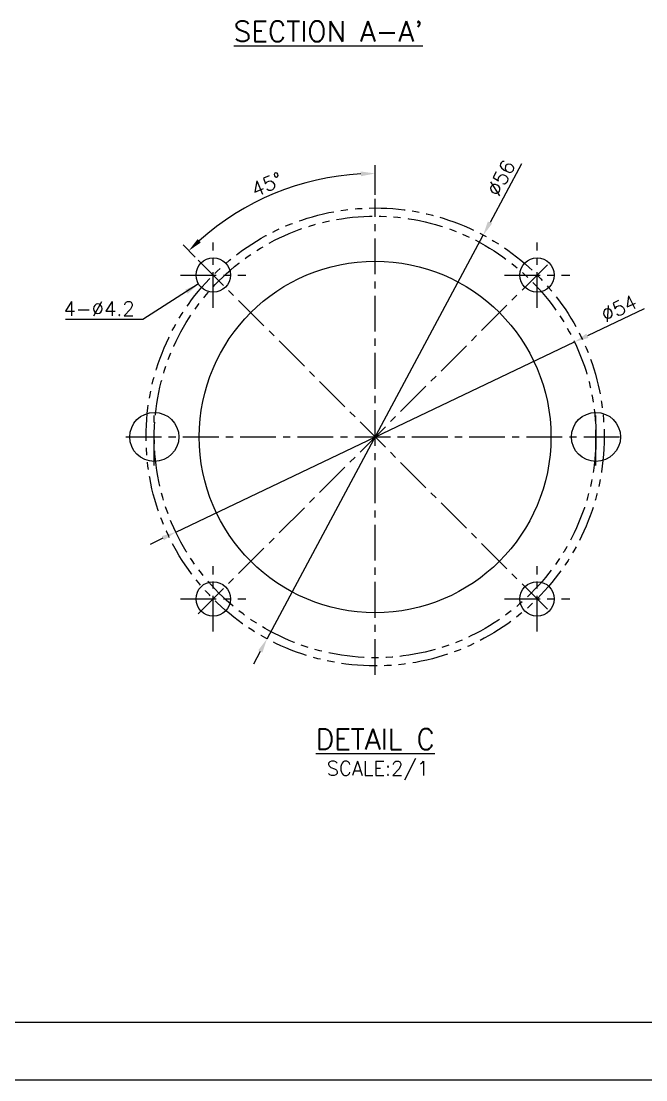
# Model space of a CAD drawing. Extents: x 14808 to 20058, y -13198 to -11680.
# Drawn here: x 19626.5 to 19779.3, y -13122.5 to -12863.6 of the extents above; entities that cross this region are included whole.
import ezdxf

# ---------------------------------------------------------------- set-up
doc = ezdxf.new("R2010")
doc.units = 0
doc.header["$LTSCALE"] = 7
doc.header["$MEASUREMENT"] = 0
doc.linetypes.add('CENTER', pattern=[2, 1.25, -0.25, 0.25, -0.25])
doc.linetypes.add('PHANTOM', pattern=[2.5, 1.25, -0.25, 0.25, -0.25, 0.25, -0.25])
doc.layers.get('0').update_dxf_attribs({"color": 2, "linetype": 'CONTINUOUS'})
for name, color, linetype in [('08_ALL_FEATURES', 7, 'CONTINUOUS'), ('CEN', 1, 'CENTER'), ('D', 2, 'CONTINUOUS'), ('TXT', 4, 'CONTINUOUS')]:
    doc.layers.add(name, color=color, linetype=linetype)
doc.styles.add('GHS', font='romans', dxfattribs={"bigfont": 'ghs'})
doc.dimstyles.new('STANDARD$7', dxfattribs={"dimtxt": 3.5, "dimasz": 3, "dimexe": 1, "dimexo": 0.0625, "dimgap": 1, "dimtad": 1, "dimdec": 4, "dimzin": 0, "dimdsep": 46, "dimtxsty": 'GHS', "dimcen": 1, "dimclrt": 2, "dimadec": 0, "dimazin": 0, "dimtfac": 1, "dimtdec": 4, "dimtofl": 0, "dimtmove": 0, "dimatfit": 3, "dimfxl": 1, "dimtolj": 1, "dimtzin": 0, "dimarcsym": 0})

# ---------------------------------------------------------------- blocks, each defined once
blk = doc.blocks.new('BORDER')
blk.add_line((0, 0), (1, 0))

msp = doc.modelspace()

# ---------------------------------------------------------------- linework, layer by layer
at = {"layer": '08_ALL_FEATURES', "color": 7, "linetype": 'Continuous'}
for centre, radius in [((19673.49, -12925.71), 4.2), ((19713.08, -12965.3), 43), ((19752.68, -12925.71), 4.2), ((19659.08, -12965.3), 6), ((19767.08, -12965.3), 6), ((19673.49, -13004.9), 4.2), ((19752.68, -13004.9), 4.2)]:
    msp.add_circle(centre, radius, dxfattribs=at)
at = {"layer": 'CEN'}
for p, q in [((19713.08, -13023.5), (19713.08, -12907.1)), ((19673.49, -12933.71), (19673.49, -12917.71)), ((19752.68, -12933.71), (19752.68, -12917.71)), ((19669.81, -12922.03), (19756.36, -13008.58)), ((19669.81, -13008.58), (19756.36, -12922.03)), ((19665.49, -12925.71), (19681.49, -12925.71)), ((19744.68, -12925.71), (19760.68, -12925.71)), ((19659.08, -12972.3), (19659.08, -12958.3)), ((19767.08, -12972.3), (19767.08, -12958.3)), ((19652.08, -12965.3), (19774.08, -12965.3)), ((19673.49, -13012.9), (19673.49, -12996.9)), ((19752.68, -13012.9), (19752.68, -12996.9)), ((19665.49, -13004.9), (19681.49, -13004.9)), ((19744.68, -13004.9), (19760.68, -13004.9))]:
    msp.add_line(p, q, dxfattribs=at)
at = {"layer": 'D'}
for p, q in [((19713.08, -12906.1), (19713.08, -12898.86)), ((19748.85, -12898.5), (19741.17, -12912.85)), ((19686.65, -13014.67), (19739.52, -12915.94)), ((19669.1, -12921.32), (19666.1, -12918.32)), ((19778.85, -12933.94), (19764.98, -12940.55)), ((19664.34, -12988.55), (19761.82, -12942.06)), ((19767.08, -12965.3), (19767.08, -12965.3)), ((19661.18, -12990.06), (19658.03, -12991.56)), ((19685, -13017.76), (19683.35, -13020.84))]:
    msp.add_line(p, q, dxfattribs=at)
at = {"layer": 'D', "linetype": 'PHANTOM'}
for radius in [56, 54]:
    msp.add_circle((19713.08, -12965.3), radius, dxfattribs=at)
at = {"layer": 'D'}
msp.add_arc((19713.08, -12965.3), 64.44, 93.1123, 131.8877, dxfattribs=at)
for points in [[(19709.57, -12900.37), (19709.6, -12901.54), (19713.08, -12900.86)], [(19740.65, -12912.57), (19741.68, -12913.12), (19739.52, -12915.94)], [(19670.46, -12917.75), (19669.66, -12916.91), (19667.52, -12919.74)], [(19764.73, -12940.02), (19765.23, -12941.08), (19761.82, -12942.06)], [(19660.93, -12989.53), (19661.44, -12990.58), (19664.34, -12988.55)], [(19684.48, -13017.48), (19685.51, -13018.03), (19686.65, -13014.67)]]:
    msp.add_solid(points, dxfattribs=at)
at = {"layer": 'TXT', "lineweight": -3}
msp.add_line((20035.5, -13108.52), (19255.5, -13108.52), dxfattribs=at)

# ---------------------------------------------------------------- block references
at = {"xscale": 840, "yscale": 594, "zscale": 840}
msp.add_blockref('BORDER', (19217.5, -13122.52), dxfattribs=at)

# ---------------------------------------------------------------- texts
at = {"color": 7, "linetype": 'Continuous', "style": 'GHS'}
for s, p in [("%%USECTION A-A'", (19678.49, -12868.61)), ('%%UDETAIL C', (19698.55, -13041.7))]:
    msp.add_text(s, height=5, dxfattribs=at).set_placement(p)
at = {"linetype": 'Continuous', "style": 'GHS'}
msp.add_text('SCALE:2/1', height=3.5, dxfattribs=at).set_placement((19701.23, -13048.1))
at = {"layer": 'D', "style": 'GHS'}
msp.add_text('4-%%C4.2', height=3.5, dxfattribs=at).set_placement((19636.89, -12935.69))
at = {"layer": 'D', "char_height": 3.5, "attachment_point": 5, "style": 'GHS'}
for s, insert, rotation in [('\\A1;%%c56', (19743.87, -12901.98), 61.8344), ('\\A1;45%%d', (19686.62, -12903.54), 23.192), ('\\A1;%%C54', (19772.7, -12933.82), 25.4995)]:
    msp.add_mtext(s, dxfattribs=dict(at, insert=insert, rotation=rotation))

# ---------------------------------------------------------------- leaders
at = {"layer": 'D'}
msp.add_leader([(19669.89, -12927.88), (19656.31, -12936.6), (19637.4, -12936.6)], dimstyle='STANDARD$7', override={"dimasz": 3.5, "dimexe": 2, "dimtad": 0, "dimzin": 8, "dimcen": 5, "dimclrt": 256, "dimazin": 2, "dimtp": 0.1, "dimtm": 1e-09}, dxfattribs=at)

doc.saveas('drawing.dxf')
